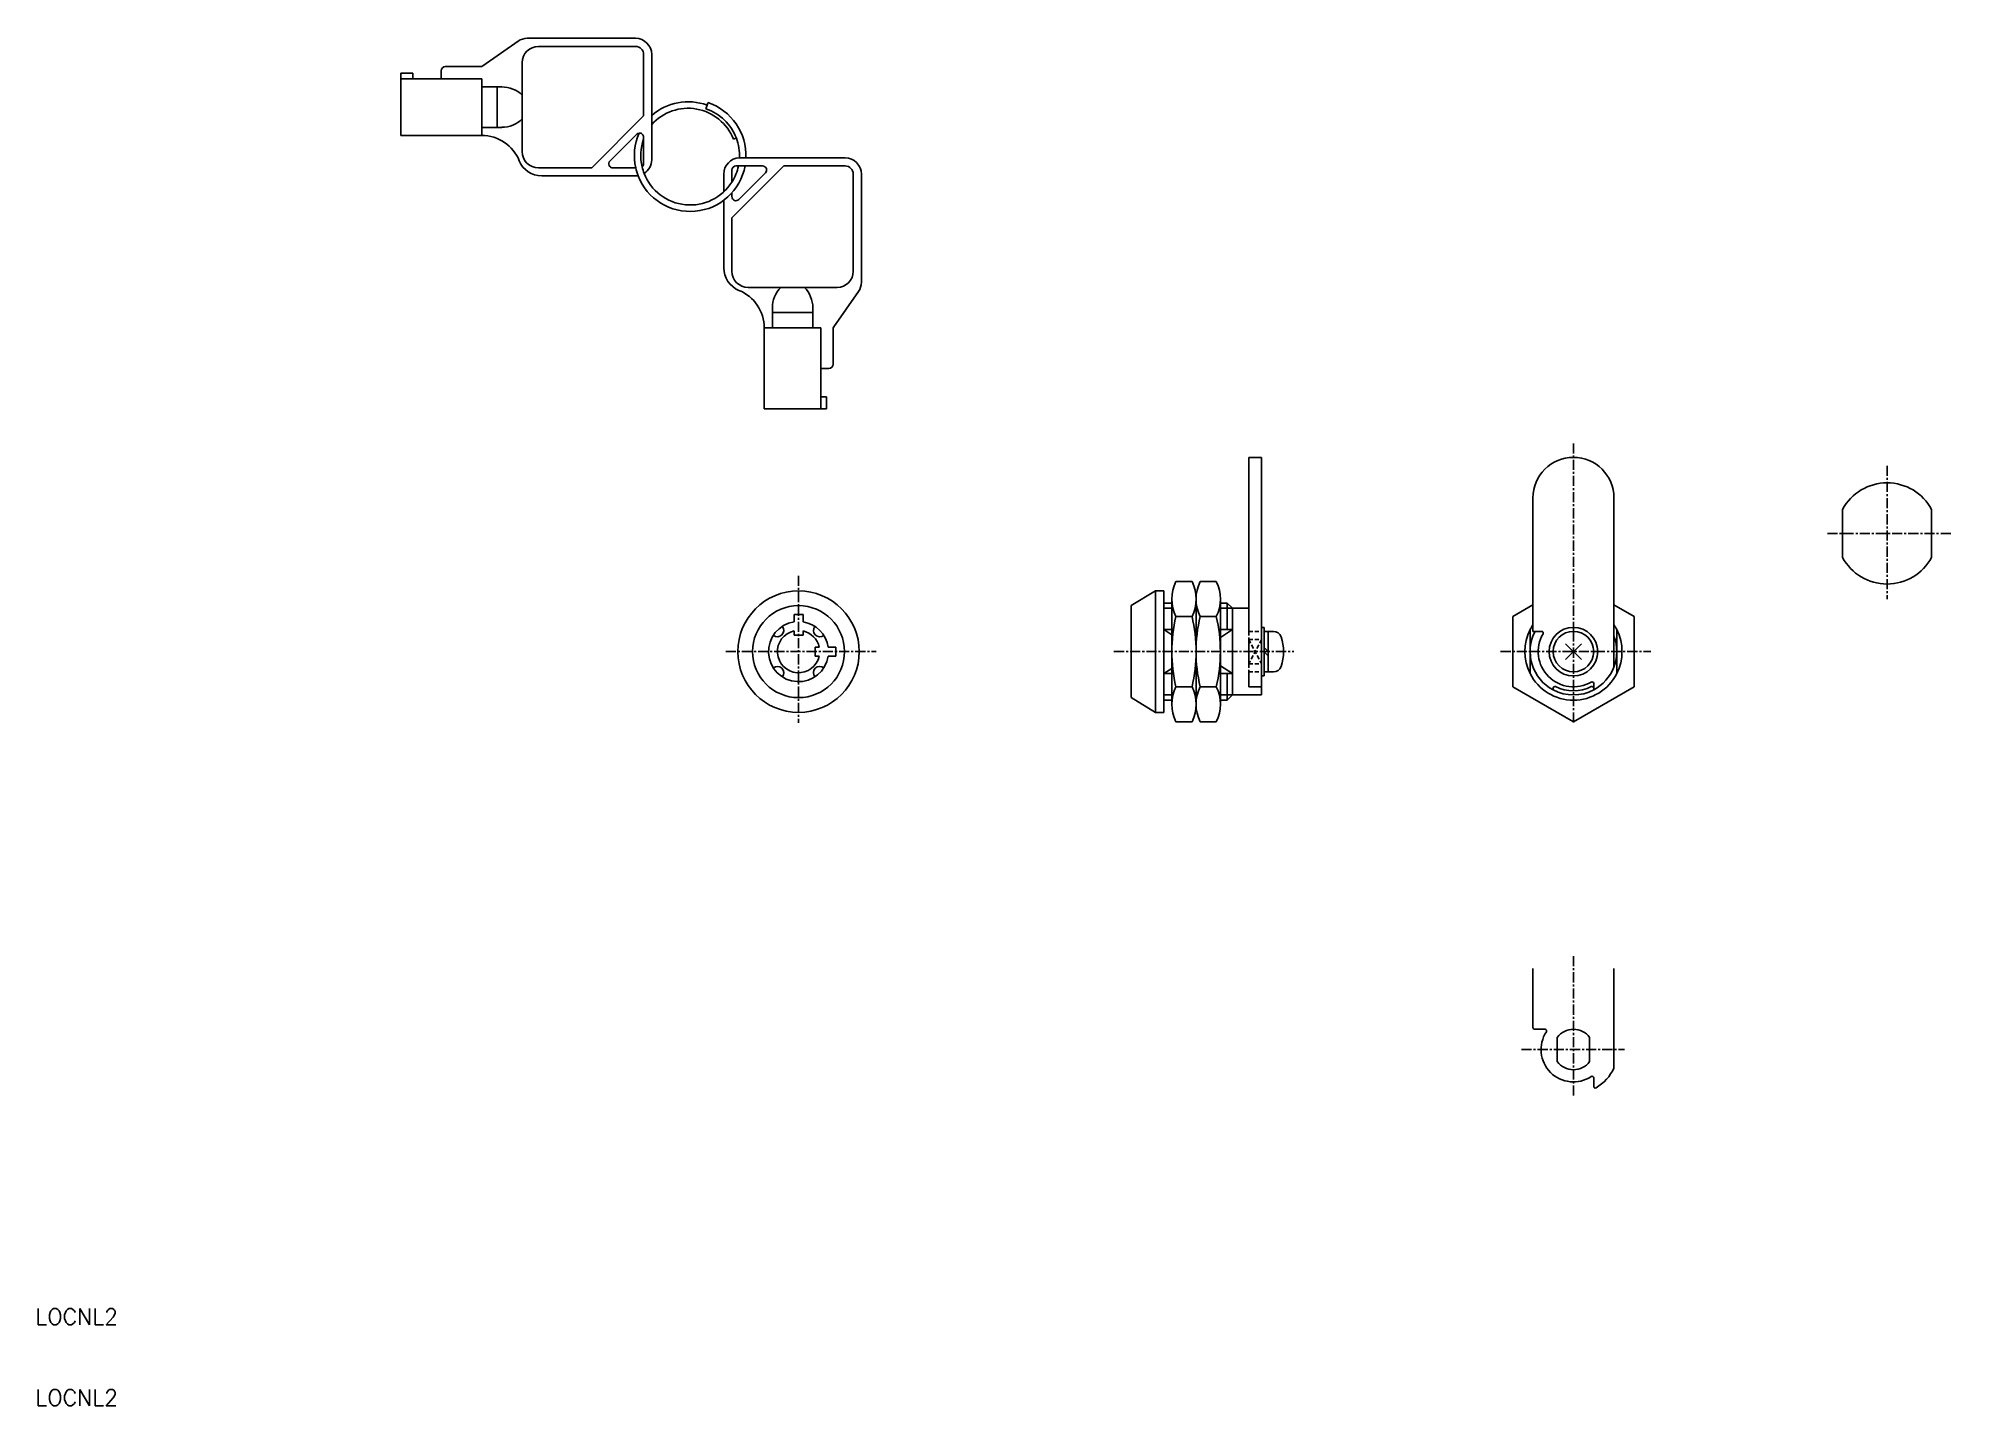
# Model space of a CAD drawing. Extents: x 10 to 247, y 10 to 179.
import ezdxf

# ---------------------------------------------------------------- set-up
doc = ezdxf.new("R2010")
doc.units = 0
doc.linetypes.add('CENTER', pattern=[2, 1.25, -0.25, 0.25, -0.25])
doc.linetypes.add('DASHED', pattern=[0.75, 0.5, -0.25])
doc.layers.get('0').update_dxf_attribs({"linetype": 'CONTINUOUS'})
doc.layers.add('CENTER', color=1, linetype='CENTER')
doc.styles.get("Standard").update_dxf_attribs({"font": 'txt.shx'})

msp = doc.modelspace()

# ---------------------------------------------------------------- linework, layer by layer
at = {"color": 7, "linetype": 'CONTINUOUS'}
for p, q in [((69.61, 178.55), (65.26, 175.5)), ((84.13, 178.91), (70.76, 178.91)), ((64.97, 175.41), (60.63, 175.41)), ((86.13, 169.37), (86.13, 176.91)), ((55.13, 174.61), (56.63, 174.61)), ((55.13, 173.91), (55.13, 174.61)), ((55.13, 173.91), (55.13, 166.91)), ((56.63, 173.91), (55.13, 173.91)), ((56.63, 174.61), (56.63, 173.91)), ((60.13, 173.91), (56.63, 173.91)), ((60.13, 174.91), (60.13, 173.91)), ((65.13, 173.91), (60.13, 173.91)), ((65.13, 167.91), (65.13, 173.91)), ((65.13, 172.91), (67.02, 172.91)), ((67.02, 172.91), (67.61, 172.91)), ((67.02, 167.91), (67.02, 172.91)), ((70.13, 171.89), (70.13, 170.41)), ((70.13, 170.41), (70.13, 168.94)), ((92.96, 170.64), (92.82, 170.21)), ((93.07, 170.96), (92.96, 170.64)), ((86.13, 168.25), (86.13, 169.37)), ((86.13, 163.91), (86.13, 168.25)), ((55.13, 166.91), (65.13, 166.91)), ((67.02, 167.91), (65.13, 167.91)), ((65.13, 166.91), (65.13, 167.91)), ((67.61, 167.91), (67.02, 167.91)), ((84.27, 167.06), (80.98, 163.77)), ((85.13, 166.46), (85.13, 166.71)), ((85.13, 163.41), (85.13, 166.46)), ((96.58, 166.58), (96.22, 166.44)), ((97.77, 164.14), (97.03, 164.14)), ((110.03, 164.14), (97.77, 164.14)), ((72.54, 161.91), (84.13, 161.91)), ((81.33, 162.91), (84.14, 162.91)), ((95.03, 162.14), (95.03, 159.96)), ((96.03, 162.64), (96.03, 161.16)), ((96.84, 163.14), (96.53, 163.14)), ((97.66, 163.14), (96.84, 163.14)), ((96.89, 158.99), (100.18, 162.29)), ((99.83, 163.14), (97.66, 163.14)), ((112.03, 148.77), (112.03, 162.14)), ((95.03, 158.91), (95.03, 150.56)), ((96.03, 159.84), (96.03, 159.35)), ((102.06, 148.14), (103.53, 148.14)), ((103.53, 148.14), (105.01, 148.14)), ((108.62, 143.27), (111.67, 147.62)), ((101.03, 145.04), (101.03, 145.63)), ((101.03, 143.14), (101.03, 145.04)), ((106.03, 145.04), (101.03, 145.04)), ((106.03, 145.63), (106.03, 145.04)), ((106.03, 145.04), (106.03, 143.14)), ((100.03, 143.14), (100.03, 133.14)), ((101.03, 143.14), (100.03, 143.14)), ((107.03, 143.14), (101.03, 143.14)), ((107.03, 138.14), (107.03, 143.14)), ((108.53, 138.64), (108.53, 142.98)), ((107.03, 138.14), (108.03, 138.14)), ((107.03, 134.64), (107.03, 138.14)), ((100.03, 133.14), (107.03, 133.14)), ((107.03, 133.14), (107.03, 134.64)), ((107.03, 134.64), (107.73, 134.64)), ((107.73, 133.14), (107.03, 133.14)), ((107.73, 134.64), (107.73, 133.14)), ((159.88, 127.15), (161.48, 127.15)), ((159.88, 108.5), (159.88, 127.15)), ((161.48, 127.15), (161.48, 106.15)), ((195, 122.15), (195, 105.65)), ((205, 101.25), (205, 122.15)), ((233.25, 120.72), (233.25, 114.78)), ((244.25, 114.78), (244.25, 120.72)), ((150.88, 111.81), (152.88, 111.81)), ((153.88, 111.81), (155.88, 111.81)), ((148.38, 110.65), (145.38, 108.83)), ((145.38, 108.83), (145.38, 103.15)), ((148.38, 110.65), (148.38, 103.15)), ((149.38, 110.65), (148.38, 110.65)), ((149.38, 109.15), (149.38, 110.65)), ((149.38, 108.5), (149.38, 109.15)), ((149.38, 109.15), (150.38, 109.15)), ((150.38, 109.15), (150.38, 109.68)), ((150.38, 108.5), (150.38, 109.15)), ((153.38, 109.68), (153.38, 103.15)), ((156.38, 109.68), (156.38, 104.91)), ((156.38, 109.15), (157.23, 109.15)), ((157.23, 109.15), (157.23, 105.87)), ((157.23, 109.15), (157.88, 108.5)), ((195, 108.92), (192.5, 107.48)), ((207.5, 107.48), (205, 108.92)), ((104.82, 107.75), (103.72, 107.75)), ((103.72, 107.75), (103.72, 106.82)), ((104.82, 106.82), (104.82, 107.75)), ((149.38, 105.87), (149.38, 108.5)), ((150.38, 105.23), (150.38, 108.5)), ((152.88, 107.48), (150.88, 107.48)), ((155.88, 107.48), (153.88, 107.48)), ((157.88, 108.5), (157.88, 105.87)), ((157.88, 108.5), (159.88, 108.5)), ((159.88, 108.5), (159.88, 105.65)), ((192.5, 107.48), (192.5, 98.82)), ((207.5, 98.82), (207.5, 107.48)), ((103.72, 105.2), (103.72, 105.7)), ((104.82, 105.2), (103.72, 105.2)), ((104.82, 105.7), (104.82, 105.2)), ((149.38, 105.87), (150.38, 105.87)), ((149.38, 103.15), (149.38, 105.87)), ((150.38, 103.15), (150.38, 105.23)), ((156.38, 105.87), (157.23, 105.87)), ((156.38, 104.91), (156.38, 103.47)), ((157.23, 105.87), (157.88, 105.87)), ((157.88, 105.87), (157.88, 103.15)), ((159.88, 104.65), (159.88, 103.15)), ((161.48, 106.15), (161.48, 105.65)), ((161.78, 106.15), (161.48, 106.15)), ((161.48, 105.65), (161.48, 104.65)), ((161.48, 104.65), (161.48, 101.65)), ((161.78, 105.65), (161.78, 106.15)), ((161.78, 105.65), (162.28, 105.65)), ((161.78, 103.68), (161.78, 105.65)), ((162.28, 105.65), (162.94, 105.65)), ((162.28, 105.65), (162.28, 100.65)), ((195, 105.65), (196.07, 105.65)), ((106.32, 102.6), (106.32, 103.7)), ((106.32, 103.7), (106.82, 103.7)), ((106.82, 102.6), (106.32, 102.6)), ((108.87, 103.7), (107.94, 103.7)), ((107.94, 102.6), (108.87, 102.6)), ((108.87, 102.6), (108.87, 103.7)), ((145.38, 103.15), (145.38, 97.47)), ((148.38, 103.15), (148.38, 95.65)), ((149.38, 100.43), (149.38, 103.15)), ((150.38, 101.07), (150.38, 103.15)), ((153.38, 103.15), (153.38, 96.61)), ((156.38, 103.47), (156.38, 103.15)), ((156.38, 103.15), (156.38, 102.83)), ((156.38, 102.83), (156.38, 101.39)), ((157.88, 103.15), (157.88, 100.43)), ((159.88, 103.15), (159.88, 101.65)), ((161.78, 103.68), (162.28, 103.18)), ((161.78, 103.12), (161.78, 103.68)), ((161.78, 100.65), (161.78, 103.12)), ((162.28, 102.62), (161.78, 103.12)), ((149.38, 97.8), (149.38, 100.43)), ((150.38, 100.43), (149.38, 100.43)), ((150.38, 96.61), (150.38, 101.07)), ((156.38, 101.39), (156.38, 96.61)), ((157.23, 100.43), (156.38, 100.43)), ((157.88, 100.43), (157.23, 100.43)), ((157.23, 100.43), (157.23, 97.15)), ((157.88, 100.43), (157.88, 97.8)), ((159.88, 100.65), (159.88, 98.8)), ((161.48, 101.65), (161.48, 100.65)), ((161.48, 100.65), (161.48, 100.15)), ((161.48, 98.8), (161.48, 100.15)), ((161.48, 100.15), (161.78, 100.15)), ((161.78, 100.15), (161.78, 100.65)), ((162.28, 100.65), (161.78, 100.65)), ((162.94, 100.65), (162.28, 100.65)), ((145.38, 97.47), (148.38, 95.65)), ((149.38, 97.15), (149.38, 97.8)), ((149.38, 95.65), (149.38, 97.15)), ((150.38, 97.15), (149.38, 97.15)), ((150.88, 98.82), (152.88, 98.82)), ((153.88, 98.82), (155.88, 98.82)), ((157.23, 97.15), (156.38, 97.15)), ((157.88, 97.8), (157.23, 97.15)), ((161.48, 97.8), (157.88, 97.8)), ((159.88, 98.8), (161.48, 98.8)), ((161.48, 98.8), (161.48, 97.8)), ((192.5, 98.82), (200, 94.49)), ((197.5, 98.42), (197.5, 98.65)), ((200, 94.49), (207.5, 98.82)), ((202.5, 99.22), (202.5, 98.65)), ((202.5, 98.65), (202.5, 98.42)), ((148.38, 95.65), (149.38, 95.65)), ((152.88, 94.49), (150.88, 94.49)), ((155.88, 94.49), (153.88, 94.49)), ((195, 64), (195, 56.7)), ((205, 64), (205, 51.71)), ((196.49, 56.5), (195.2, 56.5)), ((198, 55.5), (198, 52.5)), ((202, 52.5), (202, 55.5)), ((202.5, 49.44), (202.5, 50.49))]:
    msp.add_line(p, q, dxfattribs=at)
at = {"color": 3, "linetype": 'CONTINUOUS'}
for p, q in [((72.13, 177.91), (84.13, 177.91)), ((70.13, 171.89), (70.13, 175.91)), ((85.13, 176.91), (85.13, 169.33)), ((70.13, 164.91), (70.13, 168.94)), ((78.71, 162.91), (85.13, 169.33)), ((78.71, 162.91), (72.13, 162.91)), ((102.45, 163.14), (96.03, 156.73)), ((102.45, 163.14), (110.03, 163.14)), ((111.03, 162.14), (111.03, 150.14)), ((96.03, 150.14), (96.03, 156.73)), ((102.06, 148.14), (98.03, 148.14)), ((109.03, 148.14), (105.01, 148.14)), ((150.38, 108.5), (149.38, 108.5)), ((157.88, 108.5), (156.38, 108.5)), ((149.38, 105.87), (150.38, 105.23)), ((156.38, 104.91), (157.88, 105.87)), ((194.65, 105.87), (194.65, 103.15)), ((199.02, 104.13), (200.98, 102.17)), ((199.02, 102.17), (200.98, 104.13)), ((205.35, 100.43), (205.35, 105.87)), ((194.65, 103.15), (194.65, 100.43)), ((150.38, 101.07), (149.38, 100.43)), ((156.38, 101.39), (157.88, 100.43)), ((149.38, 97.8), (150.38, 97.8)), ((156.38, 97.8), (157.88, 97.8))]:
    msp.add_line(p, q, dxfattribs=at)
at = {"color": 3, "linetype": 'DASHED'}
for p, q in [((159.88, 105.65), (161.48, 105.65)), ((159.88, 104.65), (161.48, 104.65)), ((161.48, 104.65), (159.88, 101.65)), ((159.88, 104.65), (161.48, 101.65)), ((159.88, 101.65), (161.48, 101.65)), ((159.88, 100.65), (161.48, 100.65))]:
    msp.add_line(p, q, dxfattribs=at)
at = {"color": 7, "linetype": 'DASHED'}
for p, q in [((159.88, 105.65), (159.88, 104.65)), ((159.88, 101.65), (159.88, 100.65))]:
    msp.add_line(p, q, dxfattribs=at)
at = {"color": 7, "linetype": 'CONTINUOUS'}
for points in [[(104.27, 110.65, 1), (104.27, 95.65, 1)], [(200, 106.15, 1), (200, 100.15, 1)], [(200, 105.65, 1), (200, 100.65, 1)]]:
    msp.add_lwpolyline(points, format="xyb", close=True, dxfattribs=at)
msp.add_circle((104.27, 103.15), 5.68, dxfattribs=at)
for centre, radius, start, end in [((70.76, 176.91), 2, 90, 124.992), ((84.13, 176.91), 2, 0, 90), ((60.63, 174.91), 0.5, 90, 180), ((64.97, 175.91), 0.5, 270, 304.992), ((67.61, 169.32), 3.59, 45.6136, 90), ((90.62, 164.25), 6.82, 69.8516, 131.2108), ((90.88, 164.42), 6.9, 357.6636, 71.4585), ((67.61, 171.51), 3.59, 270, 314.3864), ((90.62, 164.25), 6.02, 21.4203, 138.284), ((90.88, 164.42), 6.1, 20.7227, 71.4585), ((65.13, 161.91), 5, 22.0243, 90), ((90.88, 164.42), 6.9, 156.2399, 192.63), ((84.63, 166.71), 0.5, 97.3591, 135), ((84.63, 166.71), 0.5, 0, 97.3591), ((90.88, 164.42), 6.1, 160.5283, 193.2508), ((90.88, 164.42), 6.1, 357.3476, 20.7227), ((72.54, 164.91), 3, 202.0243, 270), ((81.33, 163.41), 0.5, 135, 270), ((84.63, 163.41), 0.5, 308.8326, 0), ((84.13, 163.91), 2, 302.1, 0), ((97.03, 162.14), 2, 91.8058, 180), ((97.03, 162.14), 2, 90, 91.8058), ((110.03, 162.14), 2, 0, 90), ((84.13, 163.91), 2, 270, 279.025), ((90.88, 164.42), 6.9, 192.63, 201.0998), ((90.88, 164.42), 6.9, 201.0998, 349.2984), ((90.88, 164.42), 6.1, 193.2508, 201.1703), ((90.88, 164.42), 6.1, 201.1703, 327.7069), ((90.88, 164.42), 6.1, 327.7069, 347.8749), ((96.53, 162.64), 0.5, 90, 180), ((99.83, 162.64), 0.5, 315, 90), ((96.53, 159.35), 0.5, 180, 315), ((98.03, 150.56), 3, 180, 247.9757), ((95.03, 143.14), 5, 0, 67.9757), ((104.63, 145.63), 3.59, 135.6136, 180), ((102.44, 145.63), 3.59, 0, 44.3864), ((110.03, 148.77), 2, 325.008, 0), ((109.03, 142.98), 0.5, 145.008, 180), ((108.03, 138.64), 0.5, 270, 0), ((200, 122.15), 5, 90, 180), ((200, 122.15), 5, 0, 90), ((238.75, 117.75), 6.25, 90, 151.6424), ((238.75, 117.75), 6.25, 28.3576, 90), ((238.75, 117.75), 6.25, 208.3576, 331.6424), ((155.32, 109.64), 4.94, 153.9922, 206.0078), ((148.44, 109.64), 4.94, 333.9922, 26.0078), ((158.32, 109.64), 4.94, 153.9922, 206.0078), ((151.44, 109.64), 4.94, 333.9922, 26.0078), ((104.27, 103.15), 3.71, 98.5324, 351.4676), ((104.27, 103.15), 3.71, 8.5324, 81.4676), ((169.38, 103.15), 19, 166.8264, 180), ((134.38, 103.15), 19, 0, 13.1736), ((172.38, 103.15), 19, 166.8264, 193.1736), ((137.38, 103.15), 19, 0, 13.1736), ((200, 103.15), 6, 146.4427, 153.0834), ((200, 103.15), 6, 26.9166, 33.5573), ((104.27, 103.15), 2.61, 102.1793, 347.8207), ((104.27, 103.15), 2.61, 12.1793, 77.8207), ((162.94, 104.65), 1, 19.4712, 90), ((158.69, 103.15), 5.5, 340.5288, 19.4712), ((200, 103.15), 4.35, 149.6358, 300.3642), ((196.07, 105.45), 0.2, 329.6358, 90), ((169.38, 103.15), 19, 180, 193.1736), ((134.38, 103.15), 19, 346.8264, 0), ((137.38, 103.15), 19, 346.8264, 0), ((162.94, 101.65), 1, 270, 340.5288), ((200, 103.15), 6, 206.9166, 333.0834), ((202.3, 99.22), 0.2, 0, 120.3642), ((200, 103.15), 5.35, 297.8585, 339.1603), ((155.32, 96.65), 4.94, 153.9922, 206.0078), ((148.44, 96.65), 4.94, 333.9922, 26.0078), ((158.32, 96.65), 4.94, 153.9922, 206.0078), ((151.44, 96.65), 4.94, 333.9922, 26.0078), ((197.7, 98.65), 0.2, 62.9064, 180), ((200, 103.15), 4.85, 242.9064, 297.0936), ((202.3, 98.65), 0.2, 0, 117.0936), ((195.2, 56.7), 0.2, 180, 270), ((200, 54), 4, 146.7962, 303.2038), ((196.49, 56.3), 0.2, 326.7962, 90), ((200, 54), 2.5, 36.8699, 143.1301), ((200, 54), 2.5, 216.8699, 323.1301), ((202.3, 50.49), 0.2, 0, 123.2038), ((200, 54), 5.5, 300.6261, 335.38), ((202.7, 49.44), 0.2, 180, 300.6261)]:
    msp.add_arc(centre, radius, start, end, dxfattribs=at)
at = {"color": 3, "linetype": 'CONTINUOUS'}
for centre, radius, start, end in [((72.13, 175.91), 2, 90, 180), ((84.13, 176.91), 1, 0, 90), ((72.13, 164.91), 2, 180, 270), ((110.03, 162.14), 1, 0, 90), ((98.03, 150.14), 2, 180, 270), ((109.03, 150.14), 2, 270, 0), ((101.65, 105.77), 0.788, 231.0984, 38.9016), ((106.89, 105.77), 0.788, 141.0984, 308.9016), ((200, 103.15), 6, 153.0834, 206.9166), ((200, 103.15), 5.35, 152.1415, 242.1415), ((200, 103.15), 5.35, 339.1603, 20.8397), ((200, 103.15), 6, 333.0834, 26.9166), ((101.65, 100.53), 0.788, 321.0984, 128.9016), ((106.89, 100.53), 0.788, 51.0984, 218.9016), ((200, 103.15), 5.35, 242.1415, 297.8585)]:
    msp.add_arc(centre, radius, start, end, dxfattribs=at)
at = {"layer": 'CENTER', "color": 1, "linetype": 'CENTER'}
for p, q in [((200, 128.86), (200, 108.83)), ((238.75, 126.12), (238.75, 109.62)), ((231.37, 117.75), (246.86, 117.75)), ((104.27, 112.53), (104.27, 108.83)), ((104.27, 108.83), (104.27, 94.36)), ((200, 108.83), (200, 106.15)), ((200, 106.15), (200, 105.65)), ((200, 105.65), (200, 94.36)), ((95.27, 103.15), (113.85, 103.15)), ((143.24, 103.15), (165.47, 103.15)), ((191, 103.15), (194.65, 103.15)), ((194.65, 103.15), (209.58, 103.15)), ((200, 65.54), (200, 48.31)), ((193.57, 54), (206.29, 54))]:
    msp.add_line(p, q, dxfattribs=at)

# ---------------------------------------------------------------- texts
at = {"color": 7, "linetype": 'CONTINUOUS'}
for p in [(10, 20), (10, 10)]:
    msp.add_text('LOCNL2', height=2, dxfattribs=at).set_placement(p)

doc.saveas('drawing.dxf')
